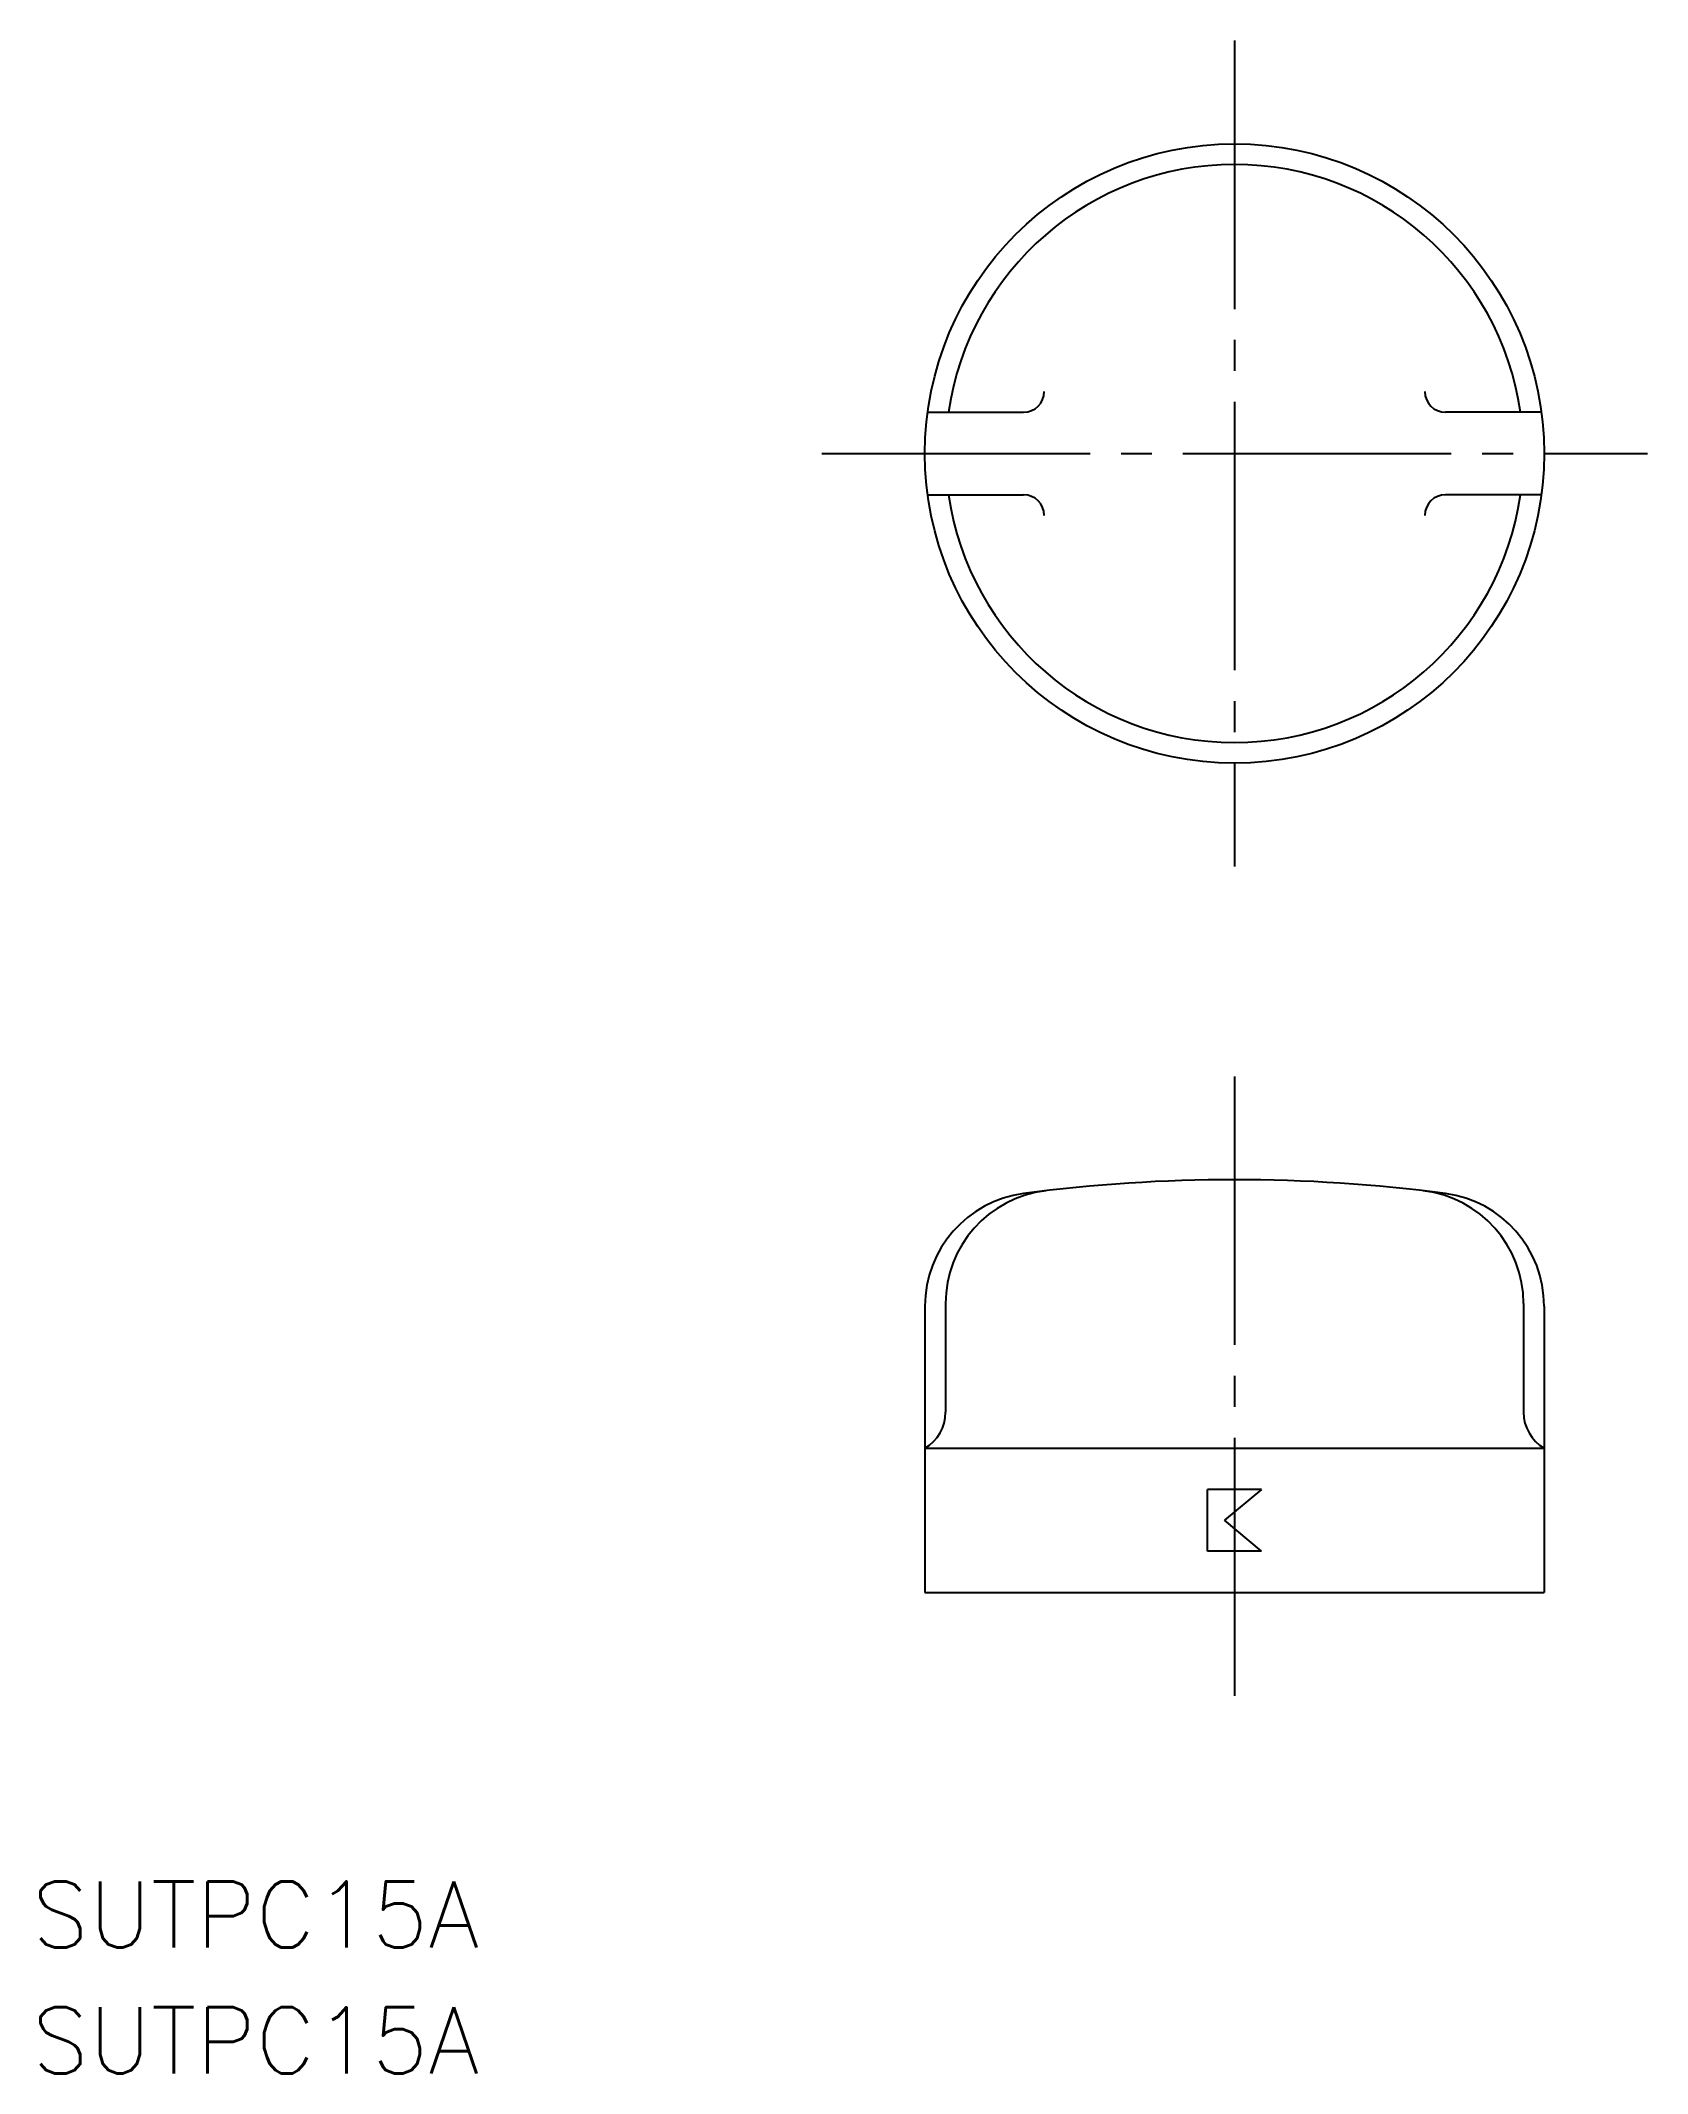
# Model space of a CAD drawing. Extents: x 47.1 to 125, y 150.9 to 249.4.
import ezdxf

# ---------------------------------------------------------------- set-up
doc = ezdxf.new("R2010")
doc.units = 0
doc.linetypes.add('CENTER', pattern=[17.5, 13, -1.5, 1.5, -1.5])
doc.layers.get('0').update_dxf_attribs({"linetype": 'CONTINUOUS'})
doc.layers.add('CENTER', color=1, linetype='CENTER')
doc.styles.get("Standard").update_dxf_attribs({"font": 'txt.shx', "bigfont": '@extfont2.shx'})

msp = doc.modelspace()

# ---------------------------------------------------------------- linework, layer by layer
at = {"color": 7, "linetype": 'CONTINUOUS'}
for p, q in [((90.115, 231.357), (94.76, 231.357)), ((119.847, 231.357), (115.202, 231.357)), ((90.115, 227.357), (94.76, 227.357)), ((119.847, 227.357), (115.202, 227.357)), ((90.981, 188.178), (90.981, 182.91)), ((118.981, 188.178), (118.981, 182.91)), ((89.981, 188.053), (89.981, 174.178)), ((119.981, 188.053), (119.981, 174.178)), ((89.981, 181.178), (119.981, 181.178)), ((106.286, 179.178), (103.676, 179.178)), ((103.676, 176.178), (103.676, 179.178)), ((106.286, 179.178), (104.498, 177.678)), ((106.286, 176.178), (104.498, 177.678)), ((106.286, 176.178), (103.676, 176.178)), ((89.981, 174.178), (119.981, 174.178))]:
    msp.add_line(p, q, dxfattribs=at)
msp.add_circle((104.981, 229.357), 15, dxfattribs=at)
for centre, radius, start, end in [((104.981, 229.357), 14, 8.21321, 171.7868), ((94.76, 232.357), 1, 270.00002, 0), ((115.202, 232.357), 1, 180.00002, 270), ((104.981, 229.357), 14, 188.2132, 351.78679), ((94.76, 226.357), 1, 0, 89.99998), ((115.202, 226.357), 1, 89.99998, 179.99996), ((104.981, 116.178), 78, 82.4706, 97.52936), ((95.481, 188.053), 5.5, 97.52936, 180.00002), ((96.481, 188.178), 5.5, 96.73291, 180.00002), ((113.481, 188.178), 5.5, 359.99998, 83.26711), ((114.481, 188.053), 5.5, 0, 82.4706), ((88.981, 182.91), 2, 300.00001, 359.99998), ((120.981, 182.91), 2, 180.00004, 239.99997)]:
    msp.add_arc(centre, radius, start, end, dxfattribs=at)
at = {"layer": 'CENTER', "color": 1, "linetype": 'CENTER'}
for p, q in [((104.981, 249.357), (104.981, 209.357)), ((84.981, 229.357), (124.981, 229.357)), ((104.981, 199.178), (104.981, 169.178))]:
    msp.add_line(p, q, dxfattribs=at)

# ---------------------------------------------------------------- texts
at = {"color": 7, "linetype": 'CONTINUOUS'}
for p in [(46.728, 156.984), (46.728, 150.887)]:
    msp.add_text('SUTPC15A', height=3.2, dxfattribs=at).set_placement(p)

doc.saveas('drawing.dxf')
